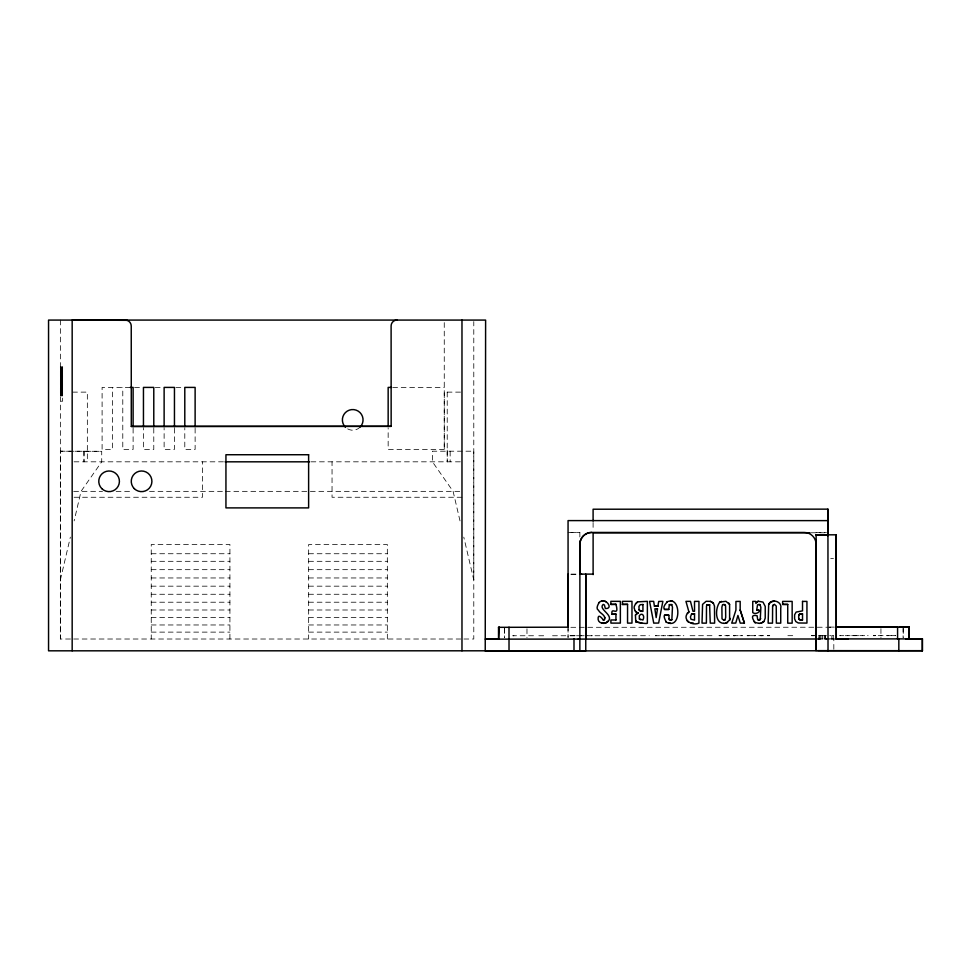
<?xml version="1.0" encoding="UTF-8"?>
<svg xmlns="http://www.w3.org/2000/svg" width="971" height="971" viewBox="0 0 971 971"><rect width="100%" height="100%" fill="white"/><g stroke="black" fill="none" stroke-linecap="round" stroke-linejoin="round"><path stroke-width="0.73" stroke-dasharray="4.86 3.64" d="M70.47 639.015L60.36 639.015L60.36 451.199L101.712 451.321L101.712 461.82L81.03 491.35L74.148 520.881M62.642 366.965L62.642 395.889L60.36 395.889L60.36 366.965L62.642 367.002L62.642 401.205L60.36 401.205M447.218 392.126L447.218 461.82L447.218 449.427L388.157 449.427L388.157 428.247M568.047 627.339L568.047 637.559L568.084 628.662M579.869 536.987L579.857 532.411L568.059 532.411M833.822 649.283L833.822 638.942L830.86 638.942M60.36 579.942L70.361 537.133M816.065 532.472L826.43 532.448M656.165 635.714L655.401 635.726L663.642 635.714M840.473 635.665L839.709 635.677L847.95 635.665M660.96 635.726L678.328 635.726M845.256 635.677L862.636 635.665M818.856 635.665C819.997 644.028 816.769 634.439 819.888 635.665L819.925 639.003L818.747 639.003M749.345 635.702L747.063 635.702L749.442 635.689M813.844 635.677L811.574 635.677L813.953 635.665M875.624 635.665L873.342 635.665L875.721 635.653M513.914 635.762L512.785 635.762L534.086 635.75L532.897 635.762M580.075 635.75L584.141 635.738M587.989 635.738L592.116 635.738L585.489 635.738M831.844 639.003L831.856 635.665L833.992 635.677L829.671 635.677M833.239 638.991L833.992 638.991L833.252 638.991L833.252 635.665M60.36 367.232L62.642 367.232M60.36 367.281L62.642 367.317M60.36 367.487L62.642 367.487M60.36 367.827L62.642 367.827M62.642 367.888L60.36 368.009L62.642 368.082M60.36 368.288L62.642 368.325M60.36 368.822L62.642 368.822M60.36 368.956L62.642 368.98M60.36 369.55L62.642 369.635M60.36 369.805L62.642 369.805M60.36 369.927L62.642 369.927M60.36 370.206L62.642 370.206M60.36 370.412L62.642 370.412M60.36 370.485L62.642 370.655M60.36 370.837L62.642 370.764M60.36 370.91L62.642 370.91M60.36 371.954L62.642 371.954M60.36 372.306L62.642 372.306M60.36 372.633L62.642 372.633M62.642 372.815L60.36 372.888L62.642 372.949M60.36 373.301L62.642 373.107M60.36 373.386L62.642 373.35M60.36 373.58L62.642 373.58M60.36 373.774L62.642 373.714M60.36 374.066L62.642 373.993M60.36 374.272L62.642 374.236M60.36 374.369L62.642 374.442M60.36 375.109L62.642 375.109M60.36 375.243L62.642 375.243M60.36 375.522L62.642 375.449M60.36 375.656L62.642 375.656M60.36 376.08L62.642 376.08M60.36 376.396L62.642 376.53L60.36 376.699M60.36 376.821L62.642 376.821M60.36 377.525L62.642 377.525M60.36 378.144L62.642 378.144M60.36 378.168L62.642 378.289M60.36 378.374L62.642 378.399M60.36 378.629L62.642 378.581M60.36 379.066L62.642 379.066M60.36 379.175L62.642 379.175M60.36 379.479L62.642 379.479M60.36 379.637L62.642 379.637M60.36 379.904L62.642 379.904M60.36 380.219L62.642 380.219M60.36 380.523L62.642 380.414M60.36 380.632L62.642 380.668M60.36 380.838L62.642 380.838M60.36 381.008L62.642 381.008M60.36 381.324L62.642 381.324M60.36 381.724L62.642 381.724M62.642 381.809L60.36 381.991L62.642 382.04M60.36 382.307L62.642 382.307M60.36 382.525L62.642 382.525M60.36 382.61L62.642 382.61M60.36 382.853L62.642 382.999M60.36 383.606L62.642 383.521M60.36 384.176L62.642 384.031M60.36 384.662L62.642 384.662M60.36 385.062L62.642 385.062M60.36 385.305L62.642 385.293M60.36 386.057L62.642 386.057M60.36 386.3L62.642 386.264M60.36 386.604L62.642 386.604M60.36 387.162L62.642 387.162M60.36 387.308L62.642 387.308M130.163 387.405L102.101 387.405L102.101 449.427L112.442 449.427L112.442 387.405M134.593 387.405L141.972 387.405M155.263 387.405L162.643 387.405M175.933 387.405L183.313 387.405M392.709 387.405L444.257 387.405M60.36 387.647L62.642 387.587M60.36 387.72L62.642 387.72M60.36 388.315L62.642 388.315M62.642 388.667L60.36 388.667L62.642 388.861M60.36 389.092L62.642 389.092M60.36 389.492L62.642 389.492M60.36 389.772L62.642 389.687M60.36 389.978L62.642 389.978M60.36 390.815L62.642 390.815M60.36 391.313L62.642 391.313M60.36 391.592L62.642 391.531M60.36 391.75L62.642 391.774M60.36 391.956L62.642 392.041M60.36 392.138L62.642 392.199M72.57 392.126L87.341 392.126L87.341 461.82M460.509 392.126L444.257 392.126L444.257 449.427L444.257 321.571M60.36 392.587L62.642 392.587M60.36 393.012L62.642 393.121M60.36 393.194L62.642 393.194M60.36 393.995L62.642 393.995M60.36 394.554L62.642 394.639M60.36 394.845L62.642 394.772M60.36 395.015L62.642 395.015M60.36 395.476L62.642 395.476L60.36 395.634M60.36 451.199L101.712 451.321M74.051 461.82L225.102 461.82M310.963 461.82L460.509 461.82M73.687 491.35L102.513 491.35M116.156 491.35L132.845 491.35M149.534 491.35L223.852 491.35M225.369 491.35L460.46 491.35M74.087 497.261L202.514 497.261L202.514 461.82M461.978 497.261L332.046 497.261L332.046 461.82M568.071 532.533L579.857 532.411M811.246 532.776L826.394 532.776M151.245 553.737L229.921 553.737M308.657 553.737L387.332 553.737M830.715 558.471L833.47 558.471M151.245 561.311L229.921 561.311M308.657 561.311L387.332 561.311M151.245 569.674L229.921 569.674M308.657 569.674L387.332 569.674M571.021 574.116L578.388 574.104M570.984 574.626L578.364 574.614M151.245 577.963L229.921 577.963M308.657 577.963L387.332 577.963M151.245 586.168L229.921 586.168M308.657 586.168L387.332 586.168M151.245 594.264L229.921 594.264M308.657 594.264L387.332 594.264M151.245 602.214L229.921 602.214M308.657 602.214L387.332 602.214M151.245 609.994L229.921 609.994M308.657 609.994L387.332 609.994M151.245 617.592L229.921 617.592M308.657 617.592L387.332 617.592M151.245 624.972L229.921 624.972M308.657 624.972L387.332 624.972M829.477 627.096L834.028 627.096M570.839 627.302L834.053 627.23M151.245 632.121L229.921 632.121M308.657 632.121L387.332 632.121M721.55 635.702L718.928 635.702L742.475 635.689L739.878 635.702M760.888 635.689L762.271 635.689L760.621 635.689M767.345 635.689L769.748 635.689L747.063 635.702M819.925 635.677L818.747 635.677M887.166 635.653L888.55 635.653L886.899 635.653M891.463 635.653L895.772 635.653L873.342 635.665M538.82 635.762L545.484 635.762M552.548 635.762L565.838 635.75M575.038 635.738L568.278 635.738L577.563 635.738M576.495 635.75L583.862 635.75M595.029 635.738L607.251 635.738M609.739 635.738L630.143 635.726M632.06 635.738L649.344 635.714M667.368 635.726L671.859 635.726M675.513 635.714L683.936 635.714L683.244 635.714M690.09 635.714L713.333 635.702M787.869 635.689L793.841 635.677M811.574 635.677L826.649 635.665M851.676 635.665L856.167 635.665M859.821 635.653L868.232 635.665L867.54 635.653M826.418 635.677L825.132 635.677L825.132 639.003M826.527 638.991L825.399 638.991L825.399 635.665L826.527 635.665L826.418 639.003M73.687 639.015L460.691 639.015M463.92 639.015L473.787 639.015L473.787 321.583M818.31 638.954L828.918 638.954M829.477 638.906L834.016 638.906M816.004 638.991L834.053 639.039M460.011 520.881L453.105 491.35L432.435 461.82L432.447 451.199L473.787 451.199L473.787 579.942L463.786 537.133M903.248 628.565L903.248 637.425M903.091 627.205L903.091 637.546M880.94 628.686L880.94 637.546M824.245 635.665L824.245 638.991M822.643 635.665L822.631 639.003M820.956 635.665L820.981 639.003M593.099 522.507L593.099 529.887M526.974 628.795L526.974 637.656M504.58 628.674L504.544 637.583M504.422 627.327L504.422 637.656M450.156 451.199L450.143 461.82M387.332 639.015L387.332 544.513L308.657 544.513L308.657 639.015M229.921 639.015L229.921 544.513L151.245 544.513L151.245 639.015M195.122 428.247L195.122 449.427L184.793 449.427L184.793 428.247M174.452 428.247L174.452 449.427L164.123 449.427L164.123 428.247M153.782 428.247L153.782 449.427L143.453 449.427L143.453 428.247M133.112 428.247L133.112 449.427L122.783 449.427L122.783 387.405M60.36 320.078L60.36 639.015M360.023 427.204A10.341 10.341 0 0 1 345.409 427.204M83.992 451.199L83.992 461.82L83.992 451.199M754.418 635.689L755.414 635.702L754.418 635.689M880.697 635.653L881.704 635.665L880.697 635.653M726.818 635.702L727.995 635.702L726.818 635.702M734.938 635.702L733.469 635.702L734.95 635.702M62.642 369.211L60.36 369.211L62.642 369.259M62.642 371.274L60.36 371.274L62.642 371.286M62.642 371.662L60.36 371.662L62.642 371.772M62.642 383.205L60.36 383.205L62.642 383.302M62.642 384.419L60.36 384.419L62.642 384.431M62.642 391.095L60.36 391.095L62.642 391.179M62.642 393.486L60.36 393.486L62.642 393.607"/><path stroke-width="1.46" d="M835.533 638.906L922.45 638.894L922.45 650.704L485.233 650.958L485.609 320.078L48.55 320.078L48.55 650.825L573.995 650.801L573.995 638.979M585.768 639.015L585.756 574.116L585.768 650.837L579.857 650.837L579.893 544.233A11.81 11.81 0 0 1 591.667 532.448L804.267 532.472A11.81 11.81 0 0 1 816.077 544.282L816.101 650.752L816.125 534.815L836.225 534.815L836.286 638.906L848.108 638.906M581.58 574.116L579.857 574.116L579.857 541.296M610.856 604.423L615.942 604.35L610.856 604.423L610.856 601.34L620.372 601.352L620.36 623.103L610.905 623.103L610.905 619.971L615.942 619.971M612.058 614.303L615.942 614.218L612.058 614.303C610.48 605.613 619.729 617.957 615.942 604.35M615.942 620.056L615.942 614.218M622.46 604.435L622.46 601.352L631.975 601.352L631.975 623.115L627.545 623.115L627.557 604.35L622.46 604.435L627.557 604.35M642.948 604.46L642.936 611.39L640.035 611.026L639.088 609.909L638.942 606.329L640.302 604.666L642.948 604.545M666.883 601.911C670.184 599.762 661.445 606.062 664.504 609.448L668.788 609.448L669.335 604.666L671.75 604.617L672.466 607.251L671.847 619.801L669.31 619.814L668.788 615.226L664.504 615.226C662.829 617.374 668.036 624.304 665.79 621.671M694.52 613.818L694.52 620.129L690.964 619.255L690.417 616.973L691.546 614.158L694.52 613.818L691.546 614.158M740.181 610.055L740.181 601.389L735.921 601.462L735.921 610.055L731.733 623.139L735.751 623.054L737.924 615.432L740.254 623.139L744.417 623.066L740.181 609.97L744.405 623.139M754.164 621.707C758.946 626.841 746.104 613.199 757.113 615.735L757.72 619.886L760.244 619.801L760.863 607.433L760.099 604.678L757.538 604.787L756.737 609.934C763.242 609.739 756.263 615.602 752.743 612.604L752.743 601.389L755.644 601.389L755.911 603.428L758.205 601.231L762.988 602.081L765.233 606.45L765.221 618.066L764.031 621.404L761.179 623.188L764.031 621.404M782.638 604.472L782.638 601.401L792.154 601.401L792.154 623.164L787.724 623.164L787.736 604.399L782.638 604.399L787.736 604.484M802.519 620.056L802.519 613.903L800.966 613.903L799.473 614.206L798.575 616.973L799.376 619.68L800.99 620.056M593.099 521.026L593.099 509.217L827.911 509.144L827.875 532.472L827.899 520.626L568.059 520.602L568.084 627.181L498.524 627.327L498.524 639.136L499.167 639.136M816.077 544.33L816.089 539.997M598.949 602.651C600.964 600.321 594.422 608.101 598.403 610.237C600.078 613.66 606.025 614.934 604.52 619.559L603.367 620.129C602.263 618.442 597.638 612.652 598.124 619.449C598.537 623.37 604.508 624.644 607.53 621.938C615.177 615.201 597.566 609.4 603.209 604.423L604.375 604.945L605.358 608.514C614.206 609.108 605.334 597.141 600.066 601.826M601.425 601.304L603.003 601.049M601.741 623.236L605.673 622.933L608.222 621.064M603.367 620.129L604.52 619.559M604.763 617.24L604.897 618.199M604.836 601.316L606.353 601.789M635.568 615.262C635.204 612.276 635.896 623.77 635.689 620.311M637.194 612.774C640.083 613.878 633.456 611.135 634.633 609.242C631.866 605.309 641.528 598.828 635.459 603.792M636.236 612.216L635.495 611.366M638.36 612.992L636.636 613.806L638.36 613.077M641.867 623.115C624.766 619.449 648.118 625.045 647.366 623.03L647.366 601.352L638.141 601.826M639.088 609.909L641.795 611.39M639.391 618.976L642.936 620.032C645.193 615.954 641.989 611.948 639.282 615.711L639.391 618.976L640.411 619.765M654.442 606.207L657.877 606.122L654.442 606.207L653.665 601.365L649.563 601.352L653.738 623.115L658.641 623.042L662.865 601.365L658.702 601.437L657.877 606.207M664.504 615.226L668.788 615.226M664.504 609.448L668.788 609.448M668.497 623.2L670.585 623.394L666.919 622.532M668.861 618.745L670.56 620.153L671.847 619.729M669.335 604.666L671.75 604.617M668.473 601.365C680.137 597.359 680.95 624.232 670.585 623.394M672.745 601.292L670.585 601.146M687.322 613.162L688.949 612.021L685.951 601.365L690.478 601.365L692.966 611.269L694.52 611.281L694.52 601.377L698.95 601.377L698.938 623.127C691.146 626.441 680.914 618.539 688.949 611.936M688.16 621.95L687.128 620.797M691.267 623.006L693.306 623.042M707.034 604.775L709.607 604.86L707.034 604.775L706.5 606.025L706.39 623.139L702.021 623.127L702.579 604.363L706.135 601.292L710.517 601.377L713.321 603.04L710.517 601.377M721.659 601.377L720.009 602.02L725.968 601.304L729.597 604.472L729.597 620.166L730.046 618.345M723.82 604.35L725.58 605.698L725.701 617.362L725.021 619.862L723.82 620.251L722.023 618.83L721.89 607.106L722.57 604.654L725.058 604.654M720.009 601.935C715.311 607.227 714.389 623.212 723.82 623.321M723.82 620.251L725.021 619.862M727.595 622.581L725.956 623.2L729.597 620.093M728.796 603.064L729.597 604.387M756.737 609.934L758.861 609.934M757.198 601.717L758.205 601.231M758.837 604.363L760.099 604.678M758.958 620.263L760.754 618.636M755.329 622.557L759.019 623.333M768.68 604.46C771.581 597.833 782.529 601.729 780.733 608.247L780.733 623.151L776.363 623.151L776.242 606.05L774.433 604.314L772.613 606.135L772.503 623.151L768.134 623.151L768.68 604.375L770.598 602.02L774.433 601.098M772.613 606.135L773.134 604.872M798.72 618.636L799.376 619.595L802.519 619.971M798.769 615.262L799.473 614.206M799.473 614.291L800.966 613.903M802.519 613.903L800.966 613.988M568.071 574.116L568.047 627.339M636.029 614.437L636.648 613.721M579.857 650.837L573.995 650.801M907.691 639.027L922.45 638.894M817.315 638.991L485.233 639.136L497.868 639.015M498.524 639.136L499.264 639.015M835.461 627.254L909.159 627.084L908.674 639.015M579.857 544.258L579.893 544.233A11.81 11.81 0 0 1 591.703 532.424M759.019 623.418L761.179 623.103M723.82 623.406L725.956 623.115M836.237 638.906L836.225 534.815M816.125 534.815L827.947 534.815L827.935 520.638M824.949 534.912L827.947 534.815L828.02 650.643L922.45 650.704M817.74 534.912L827.947 534.815L816.15 534.912M908.953 627.205L909.002 639.015M499.252 627.205L498.681 639.015M130.163 387.405L133.112 387.405L133.112 426.73M391.192 387.405L388.157 387.405L388.157 426.73M391.155 426.354L131.291 426.427L391.155 426.318L391.107 325.953A5.911 5.911 0 0 1 397.018 320.042M225.102 461.82L309.458 461.82M810.045 532.776L593.111 532.836L593.111 574.614M579.881 574.116L593.123 574.116M902.678 627.084L900.748 627.205M835.521 627.096L897.738 627.084M899.814 627.084L909.159 627.084M905.725 638.894L910.64 638.894L908.116 639.015M498.693 639.136L497.043 639.136M817.728 650.643L828.02 650.643M126.861 320.321L72.17 320.078L72.17 650.825M499.167 627.327L498.524 627.327M579.893 638.991L578.17 638.991M636.296 621.197L637.11 622.01M713.321 602.955L714.486 606.122L714.62 623.139L710.25 623.139L709.607 604.775M922.292 639.015L922.292 650.825M898.83 638.894L898.83 650.704M897.58 627.084L897.58 638.894M827.911 509.144L827.911 535.774M509.01 627.193L509.022 650.825M131.291 426.463L131.243 326.025A5.911 5.911 0 0 0 125.332 320.114M461.978 320.078L461.978 650.825M195.122 426.73L195.122 387.405L184.793 387.405L184.793 426.73M174.452 426.73L174.452 387.405L164.123 387.405L164.123 426.73M153.782 426.73L153.782 387.405L143.453 387.405L143.453 426.73M345.409 427.204A10.341 10.341 0 0 1 345.409 412.578A10.341 10.341 0 0 1 360.023 412.578A10.341 10.341 0 0 1 360.023 427.204M802.519 601.401L802.519 610.88L796.147 612.082L794.618 614.764L794.569 618.758L795.783 621.525L798.271 622.981L806.937 623.079L806.937 601.401L802.519 601.401M657.476 608.829L656.178 617.58L654.867 608.829L657.476 608.829M308.62 454.731L225.94 454.731L225.94 507.894L308.62 507.894L308.62 454.731M101.785 488.619A10.341 10.341 0 0 0 119.069 483.995A10.341 10.341 0 0 0 106.409 471.336A10.341 10.341 0 0 0 101.785 488.619M134.265 488.619A10.341 10.341 0 0 0 151.561 483.995A10.341 10.341 0 0 0 138.902 471.336A10.341 10.341 0 0 0 134.265 488.619"/></g></svg>
